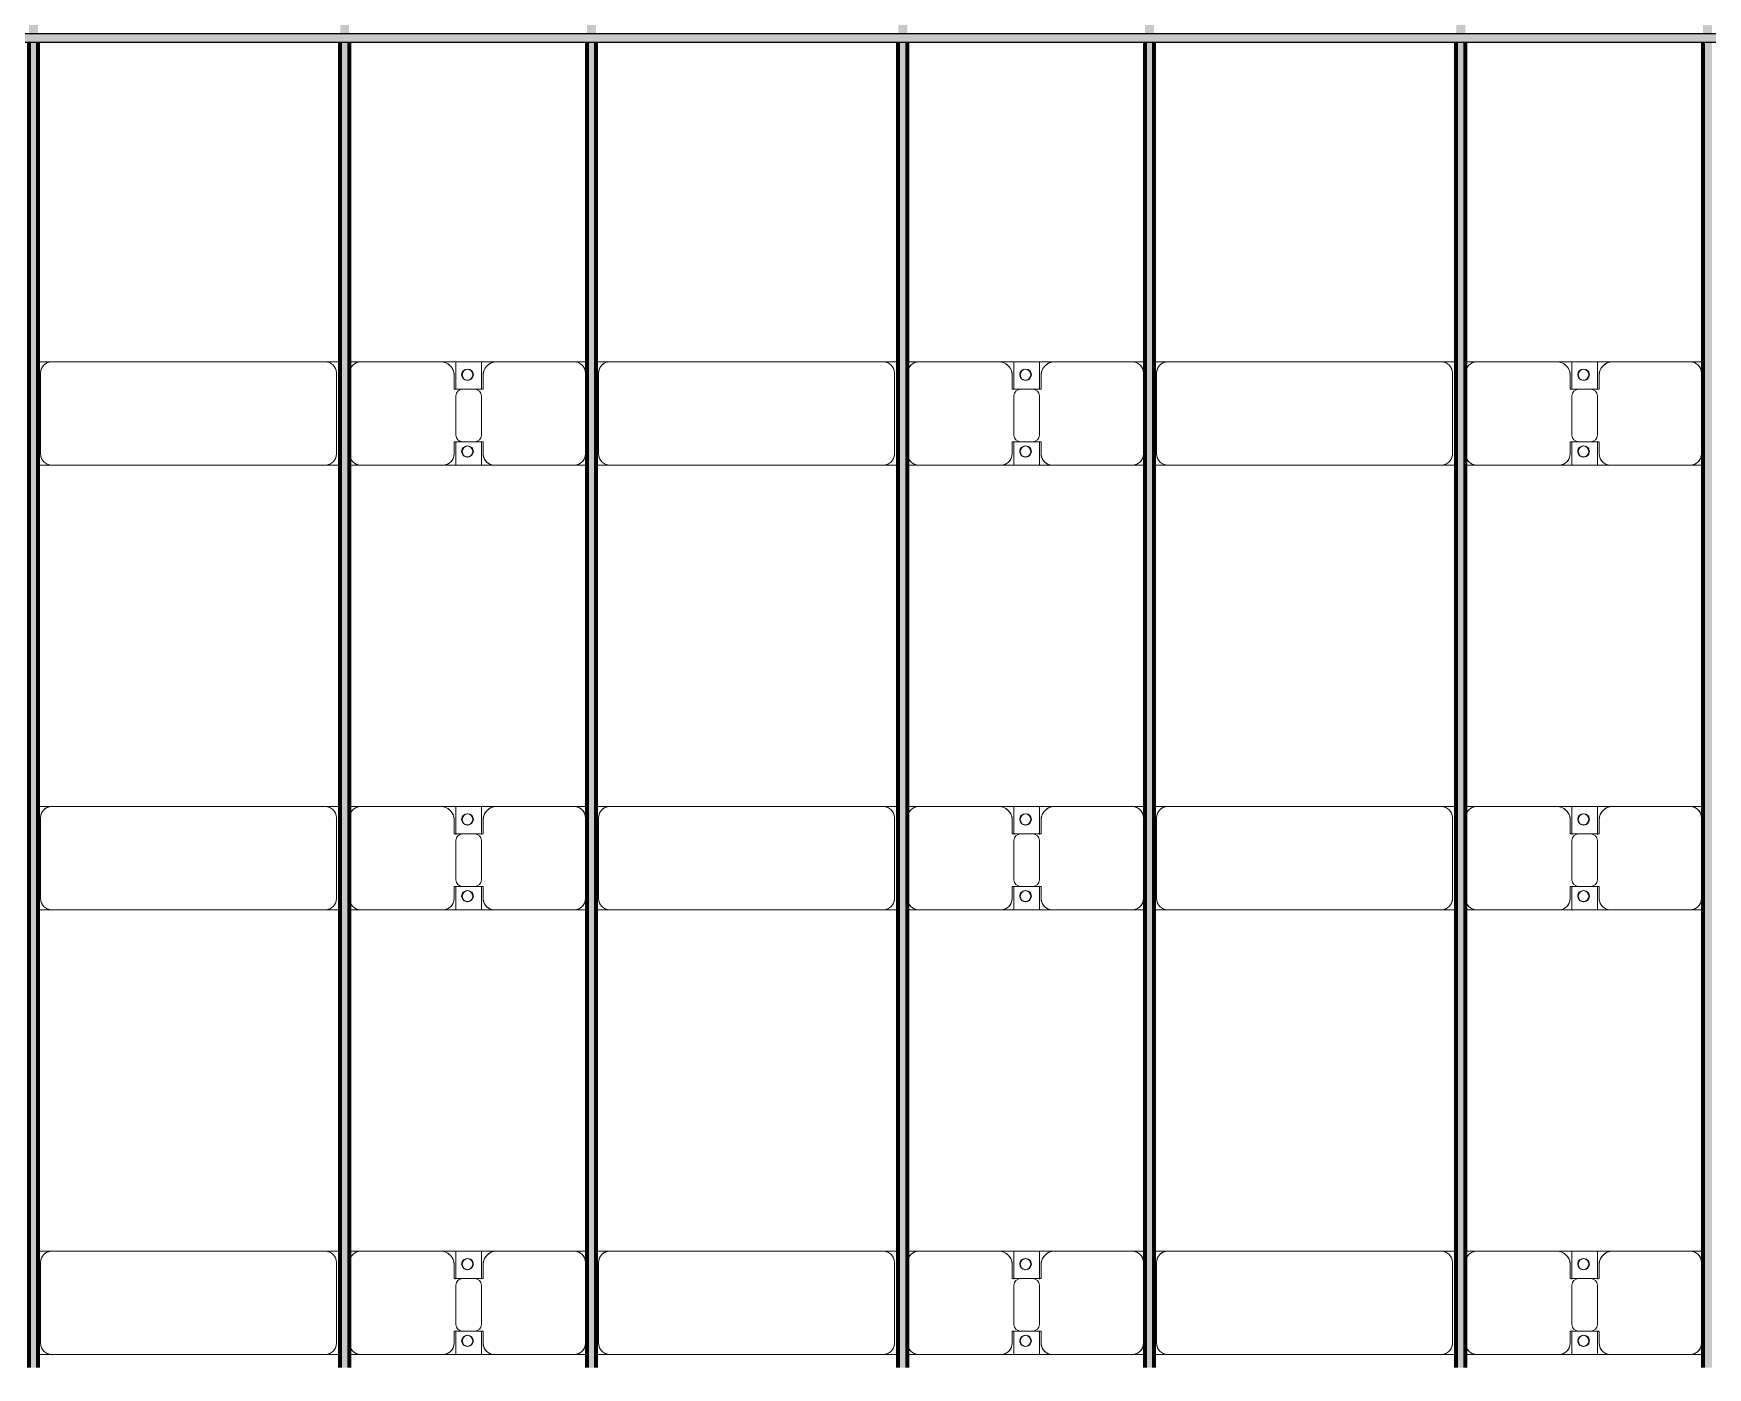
# Model space of a CAD drawing. Header units: millimetres. Extents: x -268744 to 115753, y -96240 to -10461.
# Drawn here: x 1350 to 8880, y -34607 to -28607 of the extents above; entities that cross this region are included whole.
import ezdxf

# ---------------------------------------------------------------- set-up
doc = ezdxf.new("R2010")
doc.units = ezdxf.units.MM
doc.layers.add('A-GENM', color=13, linetype='Continuous', lineweight=9)
doc.layers.add('S-BEAM', color=12, linetype='Continuous', lineweight=9)

# ---------------------------------------------------------------- blocks, each defined once
blk = doc.blocks.new('Dầm C52 - Hộp 40x60-V24-KHUNG KẾT CẤU BÈ PIN 1')
at = {"layer": 'S-BEAM', "lineweight": 25}
blk.add_hatch(color=4, dxfattribs=at).paths.add_polyline_path([(-145811, -20), (145811, -20), (145811, 20), (-145811, 20)])
at = {"layer": 'S-BEAM', "color": 4, "lineweight": 25}
for p, q in [((-145811, 20), (145811, 20)), ((145811, -20), (-145811, -20))]:
    blk.add_line(p, q, dxfattribs=at)
blk = doc.blocks.new('Dai phao do pin - DẢI PHAO ĐỠ PIN-V97-KHUNG KẾT CẤU BÈ PIN 1')
at = {"layer": 'A-GENM', "color": 7}
for p, q in [((36967.6, 241.6), (37029.7, 241.6)), ((36967.6, 241.6), (37029.7, 241.6)), ((38260.3, 241.6), (37029.7, 241.6)), ((38260.3, 241.6), (38327.6, 241.6)), ((38260.3, 241.6), (38327.6, 241.6)), ((38367.6, 241.6), (38419.7, 241.6)), ((38367.6, 241.6), (38419.7, 241.6)), ((38779.7, 241.6), (38419.7, 241.6)), ((38779.7, 241.6), (38962.2, 241.6)), ((38962.2, 241.6), (38779.7, 241.6)), ((38847.8, 241.6), (39030.3, 241.6)), ((38847.8, 116.2), (38847.8, 241.6)), ((39030.3, 241.6), (38847.8, 241.6)), ((38962.2, 241.6), (38962.2, 116.2)), ((39380.3, 241.6), (39030.3, 241.6)), ((39380.3, 241.6), (39437.6, 241.6)), ((39380.3, 241.6), (39437.6, 241.6)), ((39477.6, 241.6), (39539.7, 241.6)), ((39477.6, 241.6), (39539.7, 241.6)), ((40770.3, 241.6), (39539.7, 241.6)), ((40770.3, 241.6), (40837.6, 241.6)), ((40770.3, 241.6), (40837.6, 241.6)), ((40877.6, 241.6), (40929.7, 241.6)), ((40877.6, 241.6), (40929.7, 241.6)), ((41289.7, 241.6), (40929.7, 241.6)), ((41289.7, 241.6), (41472.2, 241.6)), ((41472.2, 241.6), (41289.7, 241.6)), ((41357.8, 241.6), (41540.3, 241.6)), ((41357.8, 116.2), (41357.8, 241.6)), ((41540.3, 241.6), (41357.8, 241.6)), ((41472.2, 241.6), (41472.2, 116.2)), ((41890.3, 241.6), (41540.3, 241.6)), ((41890.3, 241.6), (41947.6, 241.6)), ((41890.3, 241.6), (41947.6, 241.6)), ((41987.6, 241.6), (42049.7, 241.6)), ((41987.6, 241.6), (42049.7, 241.6)), ((43280.3, 241.6), (42049.7, 241.6)), ((43280.3, 241.6), (43347.6, 241.6)), ((43280.3, 241.6), (43347.6, 241.6)), ((43387.6, 241.6), (43439.7, 241.6)), ((43387.6, 241.6), (43439.7, 241.6)), ((43799.7, 241.6), (43439.7, 241.6)), ((43799.7, 241.6), (43982.2, 241.6)), ((43982.2, 241.6), (43799.7, 241.6)), ((43867.8, 241.6), (44050.3, 241.6)), ((43867.8, 116.2), (43867.8, 241.6)), ((44050.3, 241.6), (43867.8, 241.6)), ((43982.2, 241.6), (43982.2, 116.2)), ((44400.3, 241.6), (44050.3, 241.6)), ((44400.3, 241.6), (44457.6, 241.6)), ((44400.3, 241.6), (44457.6, 241.6)), ((36979.7, 191.6), (36979.7, -173.4)), ((38310.3, -173.4), (38310.3, 191.6)), ((38369.7, 191.6), (38369.7, -173.4)), ((38839.7, 118.2), (38839.7, 181.6)), ((38970.3, 181.6), (38970.3, 118.2)), ((39430.3, -173.4), (39430.3, 191.6)), ((39489.7, 191.6), (39489.7, -173.4)), ((40820.3, -173.4), (40820.3, 191.6)), ((40879.7, 191.6), (40879.7, -173.4)), ((41349.7, 118.2), (41349.7, 181.6)), ((41480.3, 181.6), (41480.3, 118.2)), ((41940.3, -173.4), (41940.3, 191.6)), ((41999.7, 191.6), (41999.7, -173.4)), ((43330.3, -173.4), (43330.3, 191.6)), ((43389.7, 191.6), (43389.7, -173.4)), ((43859.7, 118.2), (43859.7, 181.6)), ((43990.3, 181.6), (43990.3, 118.2)), ((44450.3, -173.4), (44450.3, 191.6)), ((38932.2, 118.2), (38839.7, 118.2)), ((38847.8, 88.2), (38847.8, -88.2)), ((38970.3, 118.2), (38877.8, 118.2)), ((38962.2, -88.2), (38962.2, 88.2)), ((41442.2, 118.2), (41349.7, 118.2)), ((41357.8, 88.2), (41357.8, -88.2)), ((41480.3, 118.2), (41387.8, 118.2)), ((41472.2, -88.2), (41472.2, 88.2)), ((43952.2, 118.2), (43859.7, 118.2)), ((43867.8, 88.2), (43867.8, -88.2)), ((43990.3, 118.2), (43897.8, 118.2)), ((43982.2, -88.2), (43982.2, 88.2)), ((38839.7, -173.4), (38839.7, -118.2)), ((38839.7, -118.2), (38932.2, -118.2)), ((38847.8, -223.4), (38847.8, -116.2)), ((38877.8, -118.2), (38970.3, -118.2)), ((38962.2, -116.2), (38962.2, -223.4)), ((38970.3, -118.2), (38970.3, -173.4)), ((41349.7, -173.4), (41349.7, -118.2)), ((41349.7, -118.2), (41442.2, -118.2)), ((41357.8, -223.4), (41357.8, -116.2)), ((41387.8, -118.2), (41480.3, -118.2)), ((41472.2, -116.2), (41472.2, -223.4)), ((41480.3, -118.2), (41480.3, -173.4)), ((43859.7, -173.4), (43859.7, -118.2)), ((43859.7, -118.2), (43952.2, -118.2)), ((43867.8, -223.4), (43867.8, -116.2)), ((43897.8, -118.2), (43990.3, -118.2)), ((43982.2, -116.2), (43982.2, -223.4)), ((43990.3, -118.2), (43990.3, -173.4)), ((37029.7, -223.4), (36967.6, -223.4)), ((37029.7, -223.4), (36967.6, -223.4)), ((37029.7, -223.4), (38260.3, -223.4)), ((38327.6, -223.4), (38260.3, -223.4)), ((38327.6, -223.4), (38260.3, -223.4)), ((38419.7, -223.4), (38367.6, -223.4)), ((38419.7, -223.4), (38367.6, -223.4)), ((38419.7, -223.4), (38789.7, -223.4)), ((38962.2, -223.4), (38789.7, -223.4)), ((38789.7, -223.4), (38962.2, -223.4)), ((39020.3, -223.4), (38847.8, -223.4)), ((38847.8, -223.4), (39020.3, -223.4)), ((39020.3, -223.4), (39380.3, -223.4)), ((39437.6, -223.4), (39380.3, -223.4)), ((39437.6, -223.4), (39380.3, -223.4)), ((39539.7, -223.4), (39477.6, -223.4)), ((39539.7, -223.4), (39477.6, -223.4)), ((39539.7, -223.4), (40770.3, -223.4)), ((40837.6, -223.4), (40770.3, -223.4)), ((40837.6, -223.4), (40770.3, -223.4)), ((40929.7, -223.4), (40877.6, -223.4)), ((40929.7, -223.4), (40877.6, -223.4)), ((40929.7, -223.4), (41299.7, -223.4)), ((41472.2, -223.4), (41299.7, -223.4)), ((41299.7, -223.4), (41472.2, -223.4)), ((41530.3, -223.4), (41357.8, -223.4)), ((41357.8, -223.4), (41530.3, -223.4)), ((41530.3, -223.4), (41890.3, -223.4)), ((41947.6, -223.4), (41890.3, -223.4)), ((41947.6, -223.4), (41890.3, -223.4)), ((42049.7, -223.4), (41987.6, -223.4)), ((42049.7, -223.4), (41987.6, -223.4)), ((42049.7, -223.4), (43280.3, -223.4)), ((43347.6, -223.4), (43280.3, -223.4)), ((43347.6, -223.4), (43280.3, -223.4)), ((43439.7, -223.4), (43387.6, -223.4)), ((43439.7, -223.4), (43387.6, -223.4)), ((43439.7, -223.4), (43809.7, -223.4)), ((43982.2, -223.4), (43809.7, -223.4)), ((43809.7, -223.4), (43982.2, -223.4)), ((44040.3, -223.4), (43867.8, -223.4)), ((43867.8, -223.4), (44040.3, -223.4)), ((44040.3, -223.4), (44400.3, -223.4)), ((44457.6, -223.4), (44400.3, -223.4)), ((44457.6, -223.4), (44400.3, -223.4))]:
    blk.add_line(p, q, dxfattribs=at)
for centre, radius, start, end in [((37029.7, 191.6), 50, 90, 180), ((37029.7, 191.6), 50, 105, 135), ((38260.3, 191.6), 50, 0, 90), ((38260.3, 191.6), 50, 60, 90), ((38419.7, 191.6), 50, 90, 180), ((38419.7, 191.6), 50, 105, 180), ((38779.7, 181.6), 60, 360, 90), ((38779.7, 181.6), 60, 360, 60), ((39030.3, 181.6), 60, 90, 180), ((39030.3, 181.6), 60, 120, 180), ((39380.3, 191.6), 50, 0, 90), ((39380.3, 191.6), 50, 0, 75), ((39539.7, 191.6), 50, 90, 180), ((39539.7, 191.6), 50, 105, 135), ((40770.3, 191.6), 50, 0, 90), ((40770.3, 191.6), 50, 60, 90), ((40929.7, 191.6), 50, 90, 180), ((40929.7, 191.6), 50, 105, 180), ((41289.7, 181.6), 60, 0, 90), ((41289.7, 181.6), 60, 0, 60), ((41540.3, 181.6), 60, 90, 180), ((41540.3, 181.6), 60, 120, 180), ((41890.3, 191.6), 50, 0, 90), ((41890.3, 191.6), 50, 0, 75), ((42049.7, 191.6), 50, 90, 180), ((42049.7, 191.6), 50, 105, 135), ((43280.3, 191.6), 50, 0, 90), ((43280.3, 191.6), 50, 60, 90), ((43439.7, 191.6), 50, 90, 180), ((43439.7, 191.6), 50, 105, 180), ((43799.7, 181.6), 60, 360, 90), ((43799.7, 181.6), 60, 360, 60), ((44050.3, 181.6), 60, 90, 180), ((44050.3, 181.6), 60, 120, 180), ((44400.3, 191.6), 50, 0, 90), ((44400.3, 191.6), 50, 0, 75), ((37029.7, 191.6), 50, 150, 180), ((38260.3, 191.6), 50, 15, 30), ((38898.6, 183.2), 25, 360, 180), ((38898.6, 183.2), 25, 180, 0), ((38898.6, 183.2), 25, 0, 165), ((38901.4, 183.2), 25, 360, 180), ((38901.4, 183.2), 25, 90, 180), ((38901.4, 183.2), 25, 180, 360), ((38901.4, 183.2), 25, 180, 300), ((38898.6, 183.2), 25, 210, 0), ((38901.4, 183.2), 25, 15, 75), ((38901.4, 183.2), 25, 330, 345), ((39539.7, 191.6), 50, 150, 180), ((40770.3, 191.6), 50, 15, 30), ((41408.6, 183.2), 25, 0, 180), ((41408.6, 183.2), 25, 180, 360), ((41408.6, 183.2), 25, 0, 165), ((41411.4, 183.2), 25, 360, 180), ((41411.4, 183.2), 25, 90, 180), ((41411.4, 183.2), 25, 180, 0), ((41411.4, 183.2), 25, 180, 300), ((41408.6, 183.2), 25, 210, 0), ((41411.4, 183.2), 25, 15, 75), ((41411.4, 183.2), 25, 330, 345), ((42049.7, 191.6), 50, 150, 180), ((43280.3, 191.6), 50, 15, 30), ((43918.6, 183.2), 25, 360, 180), ((43918.6, 183.2), 25, 180, 360), ((43918.6, 183.2), 25, 360, 165), ((43921.4, 183.2), 25, 360, 180), ((43921.4, 183.2), 25, 90, 180), ((43921.4, 183.2), 25, 180, 360), ((43921.4, 183.2), 25, 180, 300), ((43918.6, 183.2), 25, 210, 360), ((43921.4, 183.2), 25, 15, 75), ((43921.4, 183.2), 25, 330, 345), ((38877.8, 88.2), 30, 90, 180), ((38932.2, 88.2), 30, 0, 90), ((41387.8, 88.2), 30, 90, 180), ((41442.2, 88.2), 30, 0, 90), ((43897.8, 88.2), 30, 90, 180), ((43952.2, 88.2), 30, 0, 90), ((38877.8, -88.2), 30, 180, 270), ((38898.6, -161.8), 25, 0, 180), ((38898.6, -161.8), 25, 105, 165), ((38901.4, -161.8), 25, 360, 180), ((38901.4, -161.8), 25, 105, 180), ((38898.6, -161.8), 25, 0, 75), ((38901.4, -161.8), 25, 15, 75), ((38932.2, -88.2), 30, 270, 0), ((41387.8, -88.2), 30, 180, 270), ((41408.6, -161.8), 25, 360, 180), ((41408.6, -161.8), 25, 105, 165), ((41411.4, -161.8), 25, 360, 180), ((41411.4, -161.8), 25, 105, 180), ((41408.6, -161.8), 25, 360, 75), ((41411.4, -161.8), 25, 15, 75), ((41442.2, -88.2), 30, 270, 360), ((43897.8, -88.2), 30, 180, 270), ((43918.6, -161.8), 25, 0, 180), ((43918.6, -161.8), 25, 105, 165), ((43921.4, -161.8), 25, 0, 180), ((43921.4, -161.8), 25, 105, 180), ((43918.6, -161.8), 25, 0, 75), ((43921.4, -161.8), 25, 15, 75), ((43952.2, -88.2), 30, 270, 0), ((37029.7, -173.4), 50, 180, 270), ((37029.7, -173.4), 50, 180, 210), ((37029.7, -173.4), 50, 240, 270), ((38260.3, -173.4), 50, 270, 0), ((38260.3, -173.4), 50, 285, 300), ((38260.3, -173.4), 50, 330, 360), ((38419.7, -173.4), 50, 180, 270), ((38419.7, -173.4), 50, 180, 255), ((38789.7, -173.4), 50, 270, 360), ((38789.7, -173.4), 50, 285, 360), ((38898.6, -161.8), 25, 180, 0), ((38898.6, -161.8), 25, 195, 0), ((38901.4, -161.8), 25, 180, 0), ((38901.4, -161.8), 25, 180, 270), ((38901.4, -161.8), 25, 285, 345), ((39020.3, -173.4), 50, 180, 270), ((39020.3, -173.4), 50, 180, 255), ((39380.3, -173.4), 50, 270, 0), ((39380.3, -173.4), 50, 285, 0), ((39539.7, -173.4), 50, 180, 270), ((39539.7, -173.4), 50, 180, 210), ((39539.7, -173.4), 50, 240, 270), ((40770.3, -173.4), 50, 270, 360), ((40770.3, -173.4), 50, 285, 300), ((40770.3, -173.4), 50, 330, 360), ((40929.7, -173.4), 50, 180, 270), ((40929.7, -173.4), 50, 180, 255), ((41299.7, -173.4), 50, 270, 0), ((41299.7, -173.4), 50, 285, 0), ((41408.6, -161.8), 25, 180, 360), ((41408.6, -161.8), 25, 195, 360), ((41411.4, -161.8), 25, 180, 360), ((41411.4, -161.8), 25, 180, 270), ((41411.4, -161.8), 25, 285, 345), ((41530.3, -173.4), 50, 180, 270), ((41530.3, -173.4), 50, 180, 255), ((41890.3, -173.4), 50, 270, 0), ((41890.3, -173.4), 50, 285, 0), ((42049.7, -173.4), 50, 180, 270), ((42049.7, -173.4), 50, 180, 210), ((42049.7, -173.4), 50, 240, 270), ((43280.3, -173.4), 50, 270, 0), ((43280.3, -173.4), 50, 285, 300), ((43280.3, -173.4), 50, 330, 360), ((43439.7, -173.4), 50, 180, 270), ((43439.7, -173.4), 50, 180, 255), ((43809.7, -173.4), 50, 270, 360), ((43809.7, -173.4), 50, 285, 0), ((43918.6, -161.8), 25, 180, 0), ((43918.6, -161.8), 25, 195, 0), ((43921.4, -161.8), 25, 180, 0), ((43921.4, -161.8), 25, 180, 270), ((43921.4, -161.8), 25, 285, 345), ((44040.3, -173.4), 50, 180, 270), ((44040.3, -173.4), 50, 180, 255), ((44400.3, -173.4), 50, 270, 360), ((44400.3, -173.4), 50, 285, 360)]:
    blk.add_arc(centre, radius, start, end, dxfattribs=at)
blk = doc.blocks.new('Dai phao do pin - DẢI PHAO ĐỠ PIN-V98-KHUNG KẾT CẤU BÈ PIN 1')
at = {"layer": 'A-GENM', "color": 7}
for p, q in [((36967.6, 241.6), (37029.7, 241.6)), ((36967.6, 241.6), (37029.7, 241.6)), ((38260.3, 241.6), (37029.7, 241.6)), ((38260.3, 241.6), (38327.6, 241.6)), ((38260.3, 241.6), (38327.6, 241.6)), ((38367.6, 241.6), (38419.7, 241.6)), ((38367.6, 241.6), (38419.7, 241.6)), ((38779.7, 241.6), (38419.7, 241.6)), ((38779.7, 241.6), (38962.2, 241.6)), ((38962.2, 241.6), (38779.7, 241.6)), ((38847.8, 241.6), (39030.3, 241.6)), ((38847.8, 116.2), (38847.8, 241.6)), ((39030.3, 241.6), (38847.8, 241.6)), ((38962.2, 241.6), (38962.2, 116.2)), ((39380.3, 241.6), (39030.3, 241.6)), ((39380.3, 241.6), (39437.6, 241.6)), ((39380.3, 241.6), (39437.6, 241.6)), ((39477.6, 241.6), (39539.7, 241.6)), ((39477.6, 241.6), (39539.7, 241.6)), ((40770.3, 241.6), (39539.7, 241.6)), ((40770.3, 241.6), (40837.6, 241.6)), ((40770.3, 241.6), (40837.6, 241.6)), ((40877.6, 241.6), (40929.7, 241.6)), ((40877.6, 241.6), (40929.7, 241.6)), ((41289.7, 241.6), (40929.7, 241.6)), ((41289.7, 241.6), (41472.2, 241.6)), ((41472.2, 241.6), (41289.7, 241.6)), ((41357.8, 241.6), (41540.3, 241.6)), ((41357.8, 116.2), (41357.8, 241.6)), ((41540.3, 241.6), (41357.8, 241.6)), ((41472.2, 241.6), (41472.2, 116.2)), ((41890.3, 241.6), (41540.3, 241.6)), ((41890.3, 241.6), (41947.6, 241.6)), ((41890.3, 241.6), (41947.6, 241.6)), ((41987.6, 241.6), (42049.7, 241.6)), ((41987.6, 241.6), (42049.7, 241.6)), ((43280.3, 241.6), (42049.7, 241.6)), ((43280.3, 241.6), (43347.6, 241.6)), ((43280.3, 241.6), (43347.6, 241.6)), ((43387.6, 241.6), (43439.7, 241.6)), ((43387.6, 241.6), (43439.7, 241.6)), ((43799.7, 241.6), (43439.7, 241.6)), ((43799.7, 241.6), (43982.2, 241.6)), ((43982.2, 241.6), (43799.7, 241.6)), ((43867.8, 241.6), (44050.3, 241.6)), ((43867.8, 116.2), (43867.8, 241.6)), ((44050.3, 241.6), (43867.8, 241.6)), ((43982.2, 241.6), (43982.2, 116.2)), ((44400.3, 241.6), (44050.3, 241.6)), ((44400.3, 241.6), (44457.6, 241.6)), ((44400.3, 241.6), (44457.6, 241.6)), ((36979.7, 191.6), (36979.7, -173.4)), ((38310.3, -173.4), (38310.3, 191.6)), ((38369.7, 191.6), (38369.7, -173.4)), ((38839.7, 118.2), (38839.7, 181.6)), ((38970.3, 181.6), (38970.3, 118.2)), ((39430.3, -173.4), (39430.3, 191.6)), ((39489.7, 191.6), (39489.7, -173.4)), ((40820.3, -173.4), (40820.3, 191.6)), ((40879.7, 191.6), (40879.7, -173.4)), ((41349.7, 118.2), (41349.7, 181.6)), ((41480.3, 181.6), (41480.3, 118.2)), ((41940.3, -173.4), (41940.3, 191.6)), ((41999.7, 191.6), (41999.7, -173.4)), ((43330.3, -173.4), (43330.3, 191.6)), ((43389.7, 191.6), (43389.7, -173.4)), ((43859.7, 118.2), (43859.7, 181.6)), ((43990.3, 181.6), (43990.3, 118.2)), ((44450.3, -173.4), (44450.3, 191.6)), ((38932.2, 118.2), (38839.7, 118.2)), ((38847.8, 88.2), (38847.8, -88.2)), ((38970.3, 118.2), (38877.8, 118.2)), ((38962.2, -88.2), (38962.2, 88.2)), ((41442.2, 118.2), (41349.7, 118.2)), ((41357.8, 88.2), (41357.8, -88.2)), ((41480.3, 118.2), (41387.8, 118.2)), ((41472.2, -88.2), (41472.2, 88.2)), ((43952.2, 118.2), (43859.7, 118.2)), ((43867.8, 88.2), (43867.8, -88.2)), ((43990.3, 118.2), (43897.8, 118.2)), ((43982.2, -88.2), (43982.2, 88.2)), ((38839.7, -173.4), (38839.7, -118.2)), ((38839.7, -118.2), (38932.2, -118.2)), ((38847.8, -223.4), (38847.8, -116.2)), ((38877.8, -118.2), (38970.3, -118.2)), ((38962.2, -116.2), (38962.2, -223.4)), ((38970.3, -118.2), (38970.3, -173.4)), ((41349.7, -173.4), (41349.7, -118.2)), ((41349.7, -118.2), (41442.2, -118.2)), ((41357.8, -223.4), (41357.8, -116.2)), ((41387.8, -118.2), (41480.3, -118.2)), ((41472.2, -116.2), (41472.2, -223.4)), ((41480.3, -118.2), (41480.3, -173.4)), ((43859.7, -173.4), (43859.7, -118.2)), ((43859.7, -118.2), (43952.2, -118.2)), ((43867.8, -223.4), (43867.8, -116.2)), ((43897.8, -118.2), (43990.3, -118.2)), ((43982.2, -116.2), (43982.2, -223.4)), ((43990.3, -118.2), (43990.3, -173.4)), ((37029.7, -223.4), (36967.6, -223.4)), ((37029.7, -223.4), (36967.6, -223.4)), ((37029.7, -223.4), (38260.3, -223.4)), ((38327.6, -223.4), (38260.3, -223.4)), ((38327.6, -223.4), (38260.3, -223.4)), ((38419.7, -223.4), (38367.6, -223.4)), ((38419.7, -223.4), (38367.6, -223.4)), ((38419.7, -223.4), (38789.7, -223.4)), ((38962.2, -223.4), (38789.7, -223.4)), ((38789.7, -223.4), (38962.2, -223.4)), ((39020.3, -223.4), (38847.8, -223.4)), ((38847.8, -223.4), (39020.3, -223.4)), ((39020.3, -223.4), (39380.3, -223.4)), ((39437.6, -223.4), (39380.3, -223.4)), ((39437.6, -223.4), (39380.3, -223.4)), ((39539.7, -223.4), (39477.6, -223.4)), ((39539.7, -223.4), (39477.6, -223.4)), ((39539.7, -223.4), (40770.3, -223.4)), ((40837.6, -223.4), (40770.3, -223.4)), ((40837.6, -223.4), (40770.3, -223.4)), ((40929.7, -223.4), (40877.6, -223.4)), ((40929.7, -223.4), (40877.6, -223.4)), ((40929.7, -223.4), (41299.7, -223.4)), ((41472.2, -223.4), (41299.7, -223.4)), ((41299.7, -223.4), (41472.2, -223.4)), ((41530.3, -223.4), (41357.8, -223.4)), ((41357.8, -223.4), (41530.3, -223.4)), ((41530.3, -223.4), (41890.3, -223.4)), ((41947.6, -223.4), (41890.3, -223.4)), ((41947.6, -223.4), (41890.3, -223.4)), ((42049.7, -223.4), (41987.6, -223.4)), ((42049.7, -223.4), (41987.6, -223.4)), ((42049.7, -223.4), (43280.3, -223.4)), ((43347.6, -223.4), (43280.3, -223.4)), ((43347.6, -223.4), (43280.3, -223.4)), ((43439.7, -223.4), (43387.6, -223.4)), ((43439.7, -223.4), (43387.6, -223.4)), ((43439.7, -223.4), (43809.7, -223.4)), ((43982.2, -223.4), (43809.7, -223.4)), ((43809.7, -223.4), (43982.2, -223.4)), ((44040.3, -223.4), (43867.8, -223.4)), ((43867.8, -223.4), (44040.3, -223.4)), ((44040.3, -223.4), (44400.3, -223.4)), ((44457.6, -223.4), (44400.3, -223.4)), ((44457.6, -223.4), (44400.3, -223.4))]:
    blk.add_line(p, q, dxfattribs=at)
for centre, radius, start, end in [((37029.7, 191.6), 50, 90, 180), ((37029.7, 191.6), 50, 105, 135), ((38260.3, 191.6), 50, 0, 90), ((38260.3, 191.6), 50, 60, 90), ((38419.7, 191.6), 50, 90, 180), ((38419.7, 191.6), 50, 105, 180), ((38779.7, 181.6), 60, 360, 90), ((38779.7, 181.6), 60, 360, 60), ((39030.3, 181.6), 60, 90, 180), ((39030.3, 181.6), 60, 120, 180), ((39380.3, 191.6), 50, 0, 90), ((39380.3, 191.6), 50, 0, 75), ((39539.7, 191.6), 50, 90, 180), ((39539.7, 191.6), 50, 105, 135), ((40770.3, 191.6), 50, 0, 90), ((40770.3, 191.6), 50, 60, 90), ((40929.7, 191.6), 50, 90, 180), ((40929.7, 191.6), 50, 105, 180), ((41289.7, 181.6), 60, 0, 90), ((41289.7, 181.6), 60, 0, 60), ((41540.3, 181.6), 60, 90, 180), ((41540.3, 181.6), 60, 120, 180), ((41890.3, 191.6), 50, 0, 90), ((41890.3, 191.6), 50, 0, 75), ((42049.7, 191.6), 50, 90, 180), ((42049.7, 191.6), 50, 105, 135), ((43280.3, 191.6), 50, 0, 90), ((43280.3, 191.6), 50, 60, 90), ((43439.7, 191.6), 50, 90, 180), ((43439.7, 191.6), 50, 105, 180), ((43799.7, 181.6), 60, 360, 90), ((43799.7, 181.6), 60, 360, 60), ((44050.3, 181.6), 60, 90, 180), ((44050.3, 181.6), 60, 120, 180), ((44400.3, 191.6), 50, 0, 90), ((44400.3, 191.6), 50, 0, 75), ((37029.7, 191.6), 50, 150, 180), ((38260.3, 191.6), 50, 15, 30), ((38898.6, 183.2), 25, 360, 180), ((38898.6, 183.2), 25, 180, 0), ((38898.6, 183.2), 25, 0, 165), ((38901.4, 183.2), 25, 360, 180), ((38901.4, 183.2), 25, 90, 180), ((38901.4, 183.2), 25, 180, 360), ((38901.4, 183.2), 25, 180, 300), ((38898.6, 183.2), 25, 210, 0), ((38901.4, 183.2), 25, 15, 75), ((38901.4, 183.2), 25, 330, 345), ((39539.7, 191.6), 50, 150, 180), ((40770.3, 191.6), 50, 15, 30), ((41408.6, 183.2), 25, 0, 180), ((41408.6, 183.2), 25, 180, 360), ((41408.6, 183.2), 25, 0, 165), ((41411.4, 183.2), 25, 360, 180), ((41411.4, 183.2), 25, 90, 180), ((41411.4, 183.2), 25, 180, 0), ((41411.4, 183.2), 25, 180, 300), ((41408.6, 183.2), 25, 210, 0), ((41411.4, 183.2), 25, 15, 75), ((41411.4, 183.2), 25, 330, 345), ((42049.7, 191.6), 50, 150, 180), ((43280.3, 191.6), 50, 15, 30), ((43918.6, 183.2), 25, 360, 180), ((43918.6, 183.2), 25, 180, 360), ((43918.6, 183.2), 25, 360, 165), ((43921.4, 183.2), 25, 360, 180), ((43921.4, 183.2), 25, 90, 180), ((43921.4, 183.2), 25, 180, 360), ((43921.4, 183.2), 25, 180, 300), ((43918.6, 183.2), 25, 210, 360), ((43921.4, 183.2), 25, 15, 75), ((43921.4, 183.2), 25, 330, 345), ((38877.8, 88.2), 30, 90, 180), ((38932.2, 88.2), 30, 0, 90), ((41387.8, 88.2), 30, 90, 180), ((41442.2, 88.2), 30, 0, 90), ((43897.8, 88.2), 30, 90, 180), ((43952.2, 88.2), 30, 0, 90), ((38877.8, -88.2), 30, 180, 270), ((38898.6, -161.8), 25, 0, 180), ((38898.6, -161.8), 25, 105, 165), ((38901.4, -161.8), 25, 360, 180), ((38901.4, -161.8), 25, 105, 180), ((38898.6, -161.8), 25, 0, 75), ((38901.4, -161.8), 25, 15, 75), ((38932.2, -88.2), 30, 270, 0), ((41387.8, -88.2), 30, 180, 270), ((41408.6, -161.8), 25, 360, 180), ((41408.6, -161.8), 25, 105, 165), ((41411.4, -161.8), 25, 360, 180), ((41411.4, -161.8), 25, 105, 180), ((41408.6, -161.8), 25, 360, 75), ((41411.4, -161.8), 25, 15, 75), ((41442.2, -88.2), 30, 270, 360), ((43897.8, -88.2), 30, 180, 270), ((43918.6, -161.8), 25, 0, 180), ((43918.6, -161.8), 25, 105, 165), ((43921.4, -161.8), 25, 0, 180), ((43921.4, -161.8), 25, 105, 180), ((43918.6, -161.8), 25, 0, 75), ((43921.4, -161.8), 25, 15, 75), ((43952.2, -88.2), 30, 270, 0), ((37029.7, -173.4), 50, 180, 270), ((37029.7, -173.4), 50, 180, 210), ((37029.7, -173.4), 50, 240, 270), ((38260.3, -173.4), 50, 270, 0), ((38260.3, -173.4), 50, 285, 300), ((38260.3, -173.4), 50, 330, 360), ((38419.7, -173.4), 50, 180, 270), ((38419.7, -173.4), 50, 180, 255), ((38789.7, -173.4), 50, 270, 360), ((38789.7, -173.4), 50, 285, 360), ((38898.6, -161.8), 25, 180, 0), ((38898.6, -161.8), 25, 195, 0), ((38901.4, -161.8), 25, 180, 0), ((38901.4, -161.8), 25, 180, 270), ((38901.4, -161.8), 25, 285, 345), ((39020.3, -173.4), 50, 180, 270), ((39020.3, -173.4), 50, 180, 255), ((39380.3, -173.4), 50, 270, 0), ((39380.3, -173.4), 50, 285, 0), ((39539.7, -173.4), 50, 180, 270), ((39539.7, -173.4), 50, 180, 210), ((39539.7, -173.4), 50, 240, 270), ((40770.3, -173.4), 50, 270, 360), ((40770.3, -173.4), 50, 285, 300), ((40770.3, -173.4), 50, 330, 360), ((40929.7, -173.4), 50, 180, 270), ((40929.7, -173.4), 50, 180, 255), ((41299.7, -173.4), 50, 270, 0), ((41299.7, -173.4), 50, 285, 0), ((41408.6, -161.8), 25, 180, 360), ((41408.6, -161.8), 25, 195, 360), ((41411.4, -161.8), 25, 180, 360), ((41411.4, -161.8), 25, 180, 270), ((41411.4, -161.8), 25, 285, 345), ((41530.3, -173.4), 50, 180, 270), ((41530.3, -173.4), 50, 180, 255), ((41890.3, -173.4), 50, 270, 0), ((41890.3, -173.4), 50, 285, 0), ((42049.7, -173.4), 50, 180, 270), ((42049.7, -173.4), 50, 180, 210), ((42049.7, -173.4), 50, 240, 270), ((43280.3, -173.4), 50, 270, 0), ((43280.3, -173.4), 50, 285, 300), ((43280.3, -173.4), 50, 330, 360), ((43439.7, -173.4), 50, 180, 270), ((43439.7, -173.4), 50, 180, 255), ((43809.7, -173.4), 50, 270, 360), ((43809.7, -173.4), 50, 285, 0), ((43918.6, -161.8), 25, 180, 0), ((43918.6, -161.8), 25, 195, 0), ((43921.4, -161.8), 25, 180, 0), ((43921.4, -161.8), 25, 180, 270), ((43921.4, -161.8), 25, 285, 345), ((44040.3, -173.4), 50, 180, 270), ((44040.3, -173.4), 50, 180, 255), ((44400.3, -173.4), 50, 270, 360), ((44400.3, -173.4), 50, 285, 360)]:
    blk.add_arc(centre, radius, start, end, dxfattribs=at)
blk = doc.blocks.new('Dai phao do pin - DẢI PHAO ĐỠ PIN-V99-KHUNG KẾT CẤU BÈ PIN 1')
at = {"layer": 'A-GENM', "color": 7}
for p, q in [((36967.6, 241.6), (37029.7, 241.6)), ((36967.6, 241.6), (37029.7, 241.6)), ((38260.3, 241.6), (37029.7, 241.6)), ((38260.3, 241.6), (38327.6, 241.6)), ((38260.3, 241.6), (38327.6, 241.6)), ((38367.6, 241.6), (38419.7, 241.6)), ((38367.6, 241.6), (38419.7, 241.6)), ((38779.7, 241.6), (38419.7, 241.6)), ((38779.7, 241.6), (38962.2, 241.6)), ((38962.2, 241.6), (38779.7, 241.6)), ((38847.8, 241.6), (39030.3, 241.6)), ((38847.8, 116.2), (38847.8, 241.6)), ((39030.3, 241.6), (38847.8, 241.6)), ((38962.2, 241.6), (38962.2, 116.2)), ((39380.3, 241.6), (39030.3, 241.6)), ((39380.3, 241.6), (39437.6, 241.6)), ((39380.3, 241.6), (39437.6, 241.6)), ((39477.6, 241.6), (39539.7, 241.6)), ((39477.6, 241.6), (39539.7, 241.6)), ((40770.3, 241.6), (39539.7, 241.6)), ((40770.3, 241.6), (40837.6, 241.6)), ((40770.3, 241.6), (40837.6, 241.6)), ((40877.6, 241.6), (40929.7, 241.6)), ((40877.6, 241.6), (40929.7, 241.6)), ((41289.7, 241.6), (40929.7, 241.6)), ((41289.7, 241.6), (41472.2, 241.6)), ((41472.2, 241.6), (41289.7, 241.6)), ((41357.8, 241.6), (41540.3, 241.6)), ((41357.8, 116.2), (41357.8, 241.6)), ((41540.3, 241.6), (41357.8, 241.6)), ((41472.2, 241.6), (41472.2, 116.2)), ((41890.3, 241.6), (41540.3, 241.6)), ((41890.3, 241.6), (41947.6, 241.6)), ((41890.3, 241.6), (41947.6, 241.6)), ((41987.6, 241.6), (42049.7, 241.6)), ((41987.6, 241.6), (42049.7, 241.6)), ((43280.3, 241.6), (42049.7, 241.6)), ((43280.3, 241.6), (43347.6, 241.6)), ((43280.3, 241.6), (43347.6, 241.6)), ((43387.6, 241.6), (43439.7, 241.6)), ((43387.6, 241.6), (43439.7, 241.6)), ((43799.7, 241.6), (43439.7, 241.6)), ((43799.7, 241.6), (43982.2, 241.6)), ((43982.2, 241.6), (43799.7, 241.6)), ((43867.8, 241.6), (44050.3, 241.6)), ((43867.8, 116.2), (43867.8, 241.6)), ((44050.3, 241.6), (43867.8, 241.6)), ((43982.2, 241.6), (43982.2, 116.2)), ((44400.3, 241.6), (44050.3, 241.6)), ((44400.3, 241.6), (44457.6, 241.6)), ((44400.3, 241.6), (44457.6, 241.6)), ((36979.7, 191.6), (36979.7, -173.4)), ((38310.3, -173.4), (38310.3, 191.6)), ((38369.7, 191.6), (38369.7, -173.4)), ((38839.7, 118.2), (38839.7, 181.6)), ((38970.3, 181.6), (38970.3, 118.2)), ((39430.3, -173.4), (39430.3, 191.6)), ((39489.7, 191.6), (39489.7, -173.4)), ((40820.3, -173.4), (40820.3, 191.6)), ((40879.7, 191.6), (40879.7, -173.4)), ((41349.7, 118.2), (41349.7, 181.6)), ((41480.3, 181.6), (41480.3, 118.2)), ((41940.3, -173.4), (41940.3, 191.6)), ((41999.7, 191.6), (41999.7, -173.4)), ((43330.3, -173.4), (43330.3, 191.6)), ((43389.7, 191.6), (43389.7, -173.4)), ((43859.7, 118.2), (43859.7, 181.6)), ((43990.3, 181.6), (43990.3, 118.2)), ((44450.3, -173.4), (44450.3, 191.6)), ((38932.2, 118.2), (38839.7, 118.2)), ((38847.8, 88.2), (38847.8, -88.2)), ((38970.3, 118.2), (38877.8, 118.2)), ((38962.2, -88.2), (38962.2, 88.2)), ((41442.2, 118.2), (41349.7, 118.2)), ((41357.8, 88.2), (41357.8, -88.2)), ((41480.3, 118.2), (41387.8, 118.2)), ((41472.2, -88.2), (41472.2, 88.2)), ((43952.2, 118.2), (43859.7, 118.2)), ((43867.8, 88.2), (43867.8, -88.2)), ((43990.3, 118.2), (43897.8, 118.2)), ((43982.2, -88.2), (43982.2, 88.2)), ((38839.7, -173.4), (38839.7, -118.2)), ((38839.7, -118.2), (38932.2, -118.2)), ((38847.8, -223.4), (38847.8, -116.2)), ((38877.8, -118.2), (38970.3, -118.2)), ((38962.2, -116.2), (38962.2, -223.4)), ((38970.3, -118.2), (38970.3, -173.4)), ((41349.7, -173.4), (41349.7, -118.2)), ((41349.7, -118.2), (41442.2, -118.2)), ((41357.8, -223.4), (41357.8, -116.2)), ((41387.8, -118.2), (41480.3, -118.2)), ((41472.2, -116.2), (41472.2, -223.4)), ((41480.3, -118.2), (41480.3, -173.4)), ((43859.7, -173.4), (43859.7, -118.2)), ((43859.7, -118.2), (43952.2, -118.2)), ((43867.8, -223.4), (43867.8, -116.2)), ((43897.8, -118.2), (43990.3, -118.2)), ((43982.2, -116.2), (43982.2, -223.4)), ((43990.3, -118.2), (43990.3, -173.4)), ((37029.7, -223.4), (36967.6, -223.4)), ((37029.7, -223.4), (36967.6, -223.4)), ((37029.7, -223.4), (38260.3, -223.4)), ((38327.6, -223.4), (38260.3, -223.4)), ((38327.6, -223.4), (38260.3, -223.4)), ((38419.7, -223.4), (38367.6, -223.4)), ((38419.7, -223.4), (38367.6, -223.4)), ((38419.7, -223.4), (38789.7, -223.4)), ((38962.2, -223.4), (38789.7, -223.4)), ((38789.7, -223.4), (38962.2, -223.4)), ((39020.3, -223.4), (38847.8, -223.4)), ((38847.8, -223.4), (39020.3, -223.4)), ((39020.3, -223.4), (39380.3, -223.4)), ((39437.6, -223.4), (39380.3, -223.4)), ((39437.6, -223.4), (39380.3, -223.4)), ((39539.7, -223.4), (39477.6, -223.4)), ((39539.7, -223.4), (39477.6, -223.4)), ((39539.7, -223.4), (40770.3, -223.4)), ((40837.6, -223.4), (40770.3, -223.4)), ((40837.6, -223.4), (40770.3, -223.4)), ((40929.7, -223.4), (40877.6, -223.4)), ((40929.7, -223.4), (40877.6, -223.4)), ((40929.7, -223.4), (41299.7, -223.4)), ((41472.2, -223.4), (41299.7, -223.4)), ((41299.7, -223.4), (41472.2, -223.4)), ((41530.3, -223.4), (41357.8, -223.4)), ((41357.8, -223.4), (41530.3, -223.4)), ((41530.3, -223.4), (41890.3, -223.4)), ((41947.6, -223.4), (41890.3, -223.4)), ((41947.6, -223.4), (41890.3, -223.4)), ((42049.7, -223.4), (41987.6, -223.4)), ((42049.7, -223.4), (41987.6, -223.4)), ((42049.7, -223.4), (43280.3, -223.4)), ((43347.6, -223.4), (43280.3, -223.4)), ((43347.6, -223.4), (43280.3, -223.4)), ((43439.7, -223.4), (43387.6, -223.4)), ((43439.7, -223.4), (43387.6, -223.4)), ((43439.7, -223.4), (43809.7, -223.4)), ((43982.2, -223.4), (43809.7, -223.4)), ((43809.7, -223.4), (43982.2, -223.4)), ((44040.3, -223.4), (43867.8, -223.4)), ((43867.8, -223.4), (44040.3, -223.4)), ((44040.3, -223.4), (44400.3, -223.4)), ((44457.6, -223.4), (44400.3, -223.4)), ((44457.6, -223.4), (44400.3, -223.4))]:
    blk.add_line(p, q, dxfattribs=at)
for centre, radius, start, end in [((37029.7, 191.6), 50, 90, 180), ((37029.7, 191.6), 50, 105, 135), ((38260.3, 191.6), 50, 0, 90), ((38260.3, 191.6), 50, 60, 90), ((38419.7, 191.6), 50, 90, 180), ((38419.7, 191.6), 50, 105, 180), ((38779.7, 181.6), 60, 360, 90), ((38779.7, 181.6), 60, 360, 60), ((39030.3, 181.6), 60, 90, 180), ((39030.3, 181.6), 60, 120, 180), ((39380.3, 191.6), 50, 0, 90), ((39380.3, 191.6), 50, 0, 75), ((39539.7, 191.6), 50, 90, 180), ((39539.7, 191.6), 50, 105, 135), ((40770.3, 191.6), 50, 0, 90), ((40770.3, 191.6), 50, 60, 90), ((40929.7, 191.6), 50, 90, 180), ((40929.7, 191.6), 50, 105, 180), ((41289.7, 181.6), 60, 0, 90), ((41289.7, 181.6), 60, 0, 60), ((41540.3, 181.6), 60, 90, 180), ((41540.3, 181.6), 60, 120, 180), ((41890.3, 191.6), 50, 0, 90), ((41890.3, 191.6), 50, 0, 75), ((42049.7, 191.6), 50, 90, 180), ((42049.7, 191.6), 50, 105, 135), ((43280.3, 191.6), 50, 0, 90), ((43280.3, 191.6), 50, 60, 90), ((43439.7, 191.6), 50, 90, 180), ((43439.7, 191.6), 50, 105, 180), ((43799.7, 181.6), 60, 360, 90), ((43799.7, 181.6), 60, 360, 60), ((44050.3, 181.6), 60, 90, 180), ((44050.3, 181.6), 60, 120, 180), ((44400.3, 191.6), 50, 0, 90), ((44400.3, 191.6), 50, 0, 75), ((37029.7, 191.6), 50, 150, 180), ((38260.3, 191.6), 50, 15, 30), ((38898.6, 183.2), 25, 360, 180), ((38898.6, 183.2), 25, 180, 0), ((38898.6, 183.2), 25, 0, 165), ((38901.4, 183.2), 25, 360, 180), ((38901.4, 183.2), 25, 90, 180), ((38901.4, 183.2), 25, 180, 360), ((38901.4, 183.2), 25, 180, 300), ((38898.6, 183.2), 25, 210, 0), ((38901.4, 183.2), 25, 15, 75), ((38901.4, 183.2), 25, 330, 345), ((39539.7, 191.6), 50, 150, 180), ((40770.3, 191.6), 50, 15, 30), ((41408.6, 183.2), 25, 0, 180), ((41408.6, 183.2), 25, 180, 360), ((41408.6, 183.2), 25, 0, 165), ((41411.4, 183.2), 25, 360, 180), ((41411.4, 183.2), 25, 90, 180), ((41411.4, 183.2), 25, 180, 0), ((41411.4, 183.2), 25, 180, 300), ((41408.6, 183.2), 25, 210, 0), ((41411.4, 183.2), 25, 15, 75), ((41411.4, 183.2), 25, 330, 345), ((42049.7, 191.6), 50, 150, 180), ((43280.3, 191.6), 50, 15, 30), ((43918.6, 183.2), 25, 360, 180), ((43918.6, 183.2), 25, 180, 360), ((43918.6, 183.2), 25, 360, 165), ((43921.4, 183.2), 25, 360, 180), ((43921.4, 183.2), 25, 90, 180), ((43921.4, 183.2), 25, 180, 360), ((43921.4, 183.2), 25, 180, 300), ((43918.6, 183.2), 25, 210, 360), ((43921.4, 183.2), 25, 15, 75), ((43921.4, 183.2), 25, 330, 345), ((38877.8, 88.2), 30, 90, 180), ((38932.2, 88.2), 30, 0, 90), ((41387.8, 88.2), 30, 90, 180), ((41442.2, 88.2), 30, 0, 90), ((43897.8, 88.2), 30, 90, 180), ((43952.2, 88.2), 30, 0, 90), ((38877.8, -88.2), 30, 180, 270), ((38898.6, -161.8), 25, 0, 180), ((38898.6, -161.8), 25, 105, 165), ((38901.4, -161.8), 25, 360, 180), ((38901.4, -161.8), 25, 105, 180), ((38898.6, -161.8), 25, 0, 75), ((38901.4, -161.8), 25, 15, 75), ((38932.2, -88.2), 30, 270, 0), ((41387.8, -88.2), 30, 180, 270), ((41408.6, -161.8), 25, 360, 180), ((41408.6, -161.8), 25, 105, 165), ((41411.4, -161.8), 25, 360, 180), ((41411.4, -161.8), 25, 105, 180), ((41408.6, -161.8), 25, 360, 75), ((41411.4, -161.8), 25, 15, 75), ((41442.2, -88.2), 30, 270, 360), ((43897.8, -88.2), 30, 180, 270), ((43918.6, -161.8), 25, 0, 180), ((43918.6, -161.8), 25, 105, 165), ((43921.4, -161.8), 25, 0, 180), ((43921.4, -161.8), 25, 105, 180), ((43918.6, -161.8), 25, 0, 75), ((43921.4, -161.8), 25, 15, 75), ((43952.2, -88.2), 30, 270, 0), ((37029.7, -173.4), 50, 180, 270), ((37029.7, -173.4), 50, 180, 210), ((37029.7, -173.4), 50, 240, 270), ((38260.3, -173.4), 50, 270, 0), ((38260.3, -173.4), 50, 285, 300), ((38260.3, -173.4), 50, 330, 360), ((38419.7, -173.4), 50, 180, 270), ((38419.7, -173.4), 50, 180, 255), ((38789.7, -173.4), 50, 270, 360), ((38789.7, -173.4), 50, 285, 360), ((38898.6, -161.8), 25, 180, 0), ((38898.6, -161.8), 25, 195, 0), ((38901.4, -161.8), 25, 180, 0), ((38901.4, -161.8), 25, 180, 270), ((38901.4, -161.8), 25, 285, 345), ((39020.3, -173.4), 50, 180, 270), ((39020.3, -173.4), 50, 180, 255), ((39380.3, -173.4), 50, 270, 0), ((39380.3, -173.4), 50, 285, 0), ((39539.7, -173.4), 50, 180, 270), ((39539.7, -173.4), 50, 180, 210), ((39539.7, -173.4), 50, 240, 270), ((40770.3, -173.4), 50, 270, 360), ((40770.3, -173.4), 50, 285, 300), ((40770.3, -173.4), 50, 330, 360), ((40929.7, -173.4), 50, 180, 270), ((40929.7, -173.4), 50, 180, 255), ((41299.7, -173.4), 50, 270, 0), ((41299.7, -173.4), 50, 285, 0), ((41408.6, -161.8), 25, 180, 360), ((41408.6, -161.8), 25, 195, 360), ((41411.4, -161.8), 25, 180, 360), ((41411.4, -161.8), 25, 180, 270), ((41411.4, -161.8), 25, 285, 345), ((41530.3, -173.4), 50, 180, 270), ((41530.3, -173.4), 50, 180, 255), ((41890.3, -173.4), 50, 270, 0), ((41890.3, -173.4), 50, 285, 0), ((42049.7, -173.4), 50, 180, 270), ((42049.7, -173.4), 50, 180, 210), ((42049.7, -173.4), 50, 240, 270), ((43280.3, -173.4), 50, 270, 0), ((43280.3, -173.4), 50, 285, 300), ((43280.3, -173.4), 50, 330, 360), ((43439.7, -173.4), 50, 180, 270), ((43439.7, -173.4), 50, 180, 255), ((43809.7, -173.4), 50, 270, 360), ((43809.7, -173.4), 50, 285, 0), ((43918.6, -161.8), 25, 180, 0), ((43918.6, -161.8), 25, 195, 0), ((43921.4, -161.8), 25, 180, 0), ((43921.4, -161.8), 25, 180, 270), ((43921.4, -161.8), 25, 285, 345), ((44040.3, -173.4), 50, 180, 270), ((44040.3, -173.4), 50, 180, 255), ((44400.3, -173.4), 50, 270, 360), ((44400.3, -173.4), 50, 285, 360)]:
    blk.add_arc(centre, radius, start, end, dxfattribs=at)
blk = doc.blocks.new('Dầm C52 - Dầm C52-V2-KHUNG KẾT CẤU BÈ PIN 1')
at = {"layer": 'S-BEAM', "lineweight": 140}
h = blk.add_hatch(color=1, dxfattribs=at)
h.paths.add_polyline_path([(-25480.9, 20), (-25480.9, -20), (-25440.9, -20), (-25440.9, 20)])
h.paths.add_polyline_path([(-25400.9, 20), (-25400.9, -20), (-19440.9, -20), (-19443, 20), (-24983.5, 20)])
h.paths.add_polyline_path([(-19400.9, 20), (-19400.9, -20), (-13440.9, -20), (-13440.9, 20), (-18519.6, 20)])
h.paths.add_polyline_path([(-13400.9, -20), (-7440.9, -20), (-7440.9, 20), (-13400.9, 20)])
h.paths.add_polyline_path([(-7400.9, 20), (-7400.9, -20), (-1440.9, -20), (-1440.9, 20), (-6515.3, 20)])
h.paths.add_polyline_path([(-1400.9, 20), (-1400.9, -20), (4559.1, -20), (4559.1, 20), (-974.9, 20)])
h.paths.add_polyline_path([(4599.1, -20), (10559.1, -20), (10559.1, 20), (4599.1, 20)])
h.paths.add_polyline_path([(10599.1, -20), (16559.1, -20), (16559.1, 20), (10599.1, 20)])
h.paths.add_polyline_path([(16599.1, 20), (16599.1, -20), (22559.1, -20), (22559.1, 20), (17493.2, 20)])
h.paths.add_polyline_path([(22599.1, 20), (22599.1, -20), (25259.1, -20), (25259.1, 20), (23033.7, 20)])
h.paths.add_polyline_path([(25299.1, -20), (25480.9, -20), (25480.9, 20), (25299.1, 20)])
at = {"layer": 'S-BEAM', "color": 1, "lineweight": 140}
for p, q in [((10599.1, 20), (16559.1, 20)), ((16559.1, -20), (10599.1, -20))]:
    blk.add_line(p, q, dxfattribs=at)
blk = doc.blocks.new('Dầm C52 - Dầm C52-102503-KHUNG KẾT CẤU BÈ PIN 1')
at = {"layer": 'S-BEAM', "lineweight": 140}
h = blk.add_hatch(color=1, dxfattribs=at)
h.paths.add_polyline_path([(-25480.9, 20), (-25480.9, -20), (-25440.9, -20), (-25440.9, 20)])
h.paths.add_polyline_path([(-25400.9, 20), (-25400.9, -20), (-19440.9, -20), (-19443, 20), (-24983.5, 20)])
h.paths.add_polyline_path([(-19400.9, 20), (-19400.9, -20), (-13440.9, -20), (-13440.9, 20), (-17596.2, 20)])
h.paths.add_polyline_path([(-13400.9, -20), (-7440.9, -20), (-7440.9, 20), (-13400.9, 20)])
h.paths.add_polyline_path([(-7400.9, -20), (-1440.9, -20), (-1440.9, 20), (-7400.9, 20)])
h.paths.add_polyline_path([(-1400.9, -20), (4559.1, -20), (4559.1, 20), (-1400.9, 20)])
h.paths.add_polyline_path([(4599.1, -20), (10559.1, -20), (10559.1, 20), (4599.1, 20)])
h.paths.add_polyline_path([(10599.1, 20), (10599.1, -20), (16559.1, -20), (16559.1, 20), (11952.8, 20)])
h.paths.add_polyline_path([(16599.1, -20), (22559.1, -20), (22559.1, 20), (16599.1, 20)])
h.paths.add_polyline_path([(22599.1, -20), (25259.1, -20), (25259.1, 20), (22599.1, 20)])
h.paths.add_polyline_path([(25299.1, -20), (25441.8, -20), (25441.8, 20), (25299.1, 20)])
at = {"layer": 'S-BEAM', "color": 1, "lineweight": 140}
for p, q in [((10599.1, 20), (16559.1, 20)), ((16559.1, -20), (10599.1, -20))]:
    blk.add_line(p, q, dxfattribs=at)
blk = doc.blocks.new('Dầm C52 - Dầm C52-V20-KHUNG KẾT CẤU BÈ PIN 1')
at = {"layer": 'S-BEAM', "lineweight": 140}
h = blk.add_hatch(color=1, dxfattribs=at)
h.paths.add_polyline_path([(-25480.9, 20), (-25480.9, -20), (-25440.9, -20), (-25440.9, 20)])
h.paths.add_polyline_path([(-25400.9, 1.6), (-25400.9, -20), (-19440.9, -20), (-19443, 20), (-25400.9, 20)])
h.paths.add_polyline_path([(-19400.9, -20), (-13440.9, -20), (-13440.9, 20), (-19400.9, 20), (-19400.9, 1.6)])
h.paths.add_polyline_path([(-13400.9, 1.6), (-13400.9, -20), (-7440.9, -20), (-7440.9, 20), (-13400.9, 20)])
h.paths.add_polyline_path([(-7400.9, 20), (-7400.9, -20), (-1440.9, -20), (-1440.9, 20), (-6515.3, 20)])
h.paths.add_polyline_path([(-1400.9, 1.6), (-1400.9, -20), (4559.1, -20), (4559.1, 20), (-1400.9, 20)])
h.paths.add_polyline_path([(4599.1, 1.6), (4599.1, -20), (10559.1, -20), (10559.1, 20), (4599.1, 20)])
h.paths.add_polyline_path([(10599.1, 20), (10599.1, -20), (16559.1, -20), (16559.1, 20), (11029.4, 20)])
h.paths.add_polyline_path([(16599.1, 20), (16599.1, -20), (22559.1, -20), (22559.1, 20), (17493.2, 20)])
h.paths.add_polyline_path([(22599.1, 1.6), (22599.1, -20), (25259.1, -20), (25259.1, 20), (22599.1, 20)])
h.paths.add_polyline_path([(25299.1, -20), (25441.8, -20), (25441.8, 20), (25299.1, 20), (25299.1, 1.6)])
at = {"layer": 'S-BEAM', "color": 1, "lineweight": 140}
for p, q in [((10599.1, 20), (16559.1, 20)), ((16559.1, -20), (10599.1, -20))]:
    blk.add_line(p, q, dxfattribs=at)
blk = doc.blocks.new('Dầm C52 - Dầm C52-V1-KHUNG KẾT CẤU BÈ PIN 1')
at = {"layer": 'S-BEAM', "lineweight": 140}
h = blk.add_hatch(color=1, dxfattribs=at)
h.paths.add_polyline_path([(-25480.9, 20), (-25480.9, -20), (-25440.9, -20), (-25445.2, 20)])
h.paths.add_polyline_path([(-25400.9, -20), (-19440.9, -20), (-19443, 20), (-25400.9, 20)])
h.paths.add_polyline_path([(-19400.9, 20), (-19400.9, -20), (-13440.9, -20), (-13440.9, 20), (-18981.3, 20)])
h.paths.add_polyline_path([(-13400.9, -20), (-7440.9, -20), (-7440.9, 20), (-13400.9, 20)])
h.paths.add_polyline_path([(-7400.9, 20), (-7400.9, -20), (-1440.9, -20), (-1440.9, 20), (-6977, 20)])
h.paths.add_polyline_path([(-1400.9, -20), (4559.1, -20), (4559.1, 20), (-1400.9, 20)])
h.paths.add_polyline_path([(4599.1, 20), (4599.1, -20), (10559.1, -20), (10559.1, 20), (5027.2, 20)])
h.paths.add_polyline_path([(10599.1, -20), (16559.1, -20), (16559.1, 20), (10599.1, 20)])
h.paths.add_polyline_path([(16599.1, 20), (16599.1, -20), (22559.1, -20), (22559.1, 20), (17031.5, 20)])
h.paths.add_polyline_path([(22599.1, -20), (25259.1, -20), (25259.1, 20), (22599.1, 20)])
h.paths.add_polyline_path([(25299.1, -20), (25480.9, -20), (25480.9, 20), (25299.1, 20)])
at = {"layer": 'S-BEAM', "color": 1, "lineweight": 140}
blk.add_line((10599.1, 20), (16559.1, 20), dxfattribs=at)
blk = doc.blocks.new('be pin 1_rvt-1-KHUNG KẾT CẤU BÈ PIN 1')
at = {"layer": 'A-GENM', "lineweight": 9}
for name, p in [('Dai phao do pin - DẢI PHAO ĐỠ PIN-V99-KHUNG KẾT CẤU BÈ PIN 1', (-35598.1, -30324.7)), ('Dai phao do pin - DẢI PHAO ĐỠ PIN-V98-KHUNG KẾT CẤU BÈ PIN 1', (-35598.1, -32324.7)), ('Dai phao do pin - DẢI PHAO ĐỠ PIN-V97-KHUNG KẾT CẤU BÈ PIN 1', (-35598.1, -34324.7))]:
    blk.add_blockref(name, p, dxfattribs=at)
at = {"layer": 'S-BEAM', "lineweight": 9, "rotation": 90.00000000032618}
for name, p in [('Dầm C52 - Dầm C52-V2-KHUNG KẾT CẤU BÈ PIN 1', (1349.5, -45205.6)), ('Dầm C52 - Dầm C52-V2-KHUNG KẾT CẤU BÈ PIN 1', (3859.5, -45205.6)), ('Dầm C52 - Dầm C52-V2-KHUNG KẾT CẤU BÈ PIN 1', (6369.5, -45205.6)), ('Dầm C52 - Dầm C52-V1-KHUNG KẾT CẤU BÈ PIN 1', (8879.5, -45205.6)), ('Dầm C52 - Dầm C52-102503-KHUNG KẾT CẤU BÈ PIN 1', (2749.5, -45205.6)), ('Dầm C52 - Dầm C52-102503-KHUNG KẾT CẤU BÈ PIN 1', (5259.5, -45205.6)), ('Dầm C52 - Dầm C52-V20-KHUNG KẾT CẤU BÈ PIN 1', (7769.5, -45205.6))]:
    blk.add_blockref(name, p, dxfattribs=at)
at = {"layer": 'S-BEAM', "lineweight": 9}
blk.add_blockref('Dầm C52 - Hộp 40x60-V24-KHUNG KẾT CẤU BÈ PIN 1', (-110896.7, -28626.5), dxfattribs=at)

msp = doc.modelspace()

# ---------------------------------------------------------------- block references
at = {"lineweight": 5}
msp.add_blockref('be pin 1_rvt-1-KHUNG KẾT CẤU BÈ PIN 1', (0, 0), dxfattribs=at)

doc.saveas('drawing.dxf')
